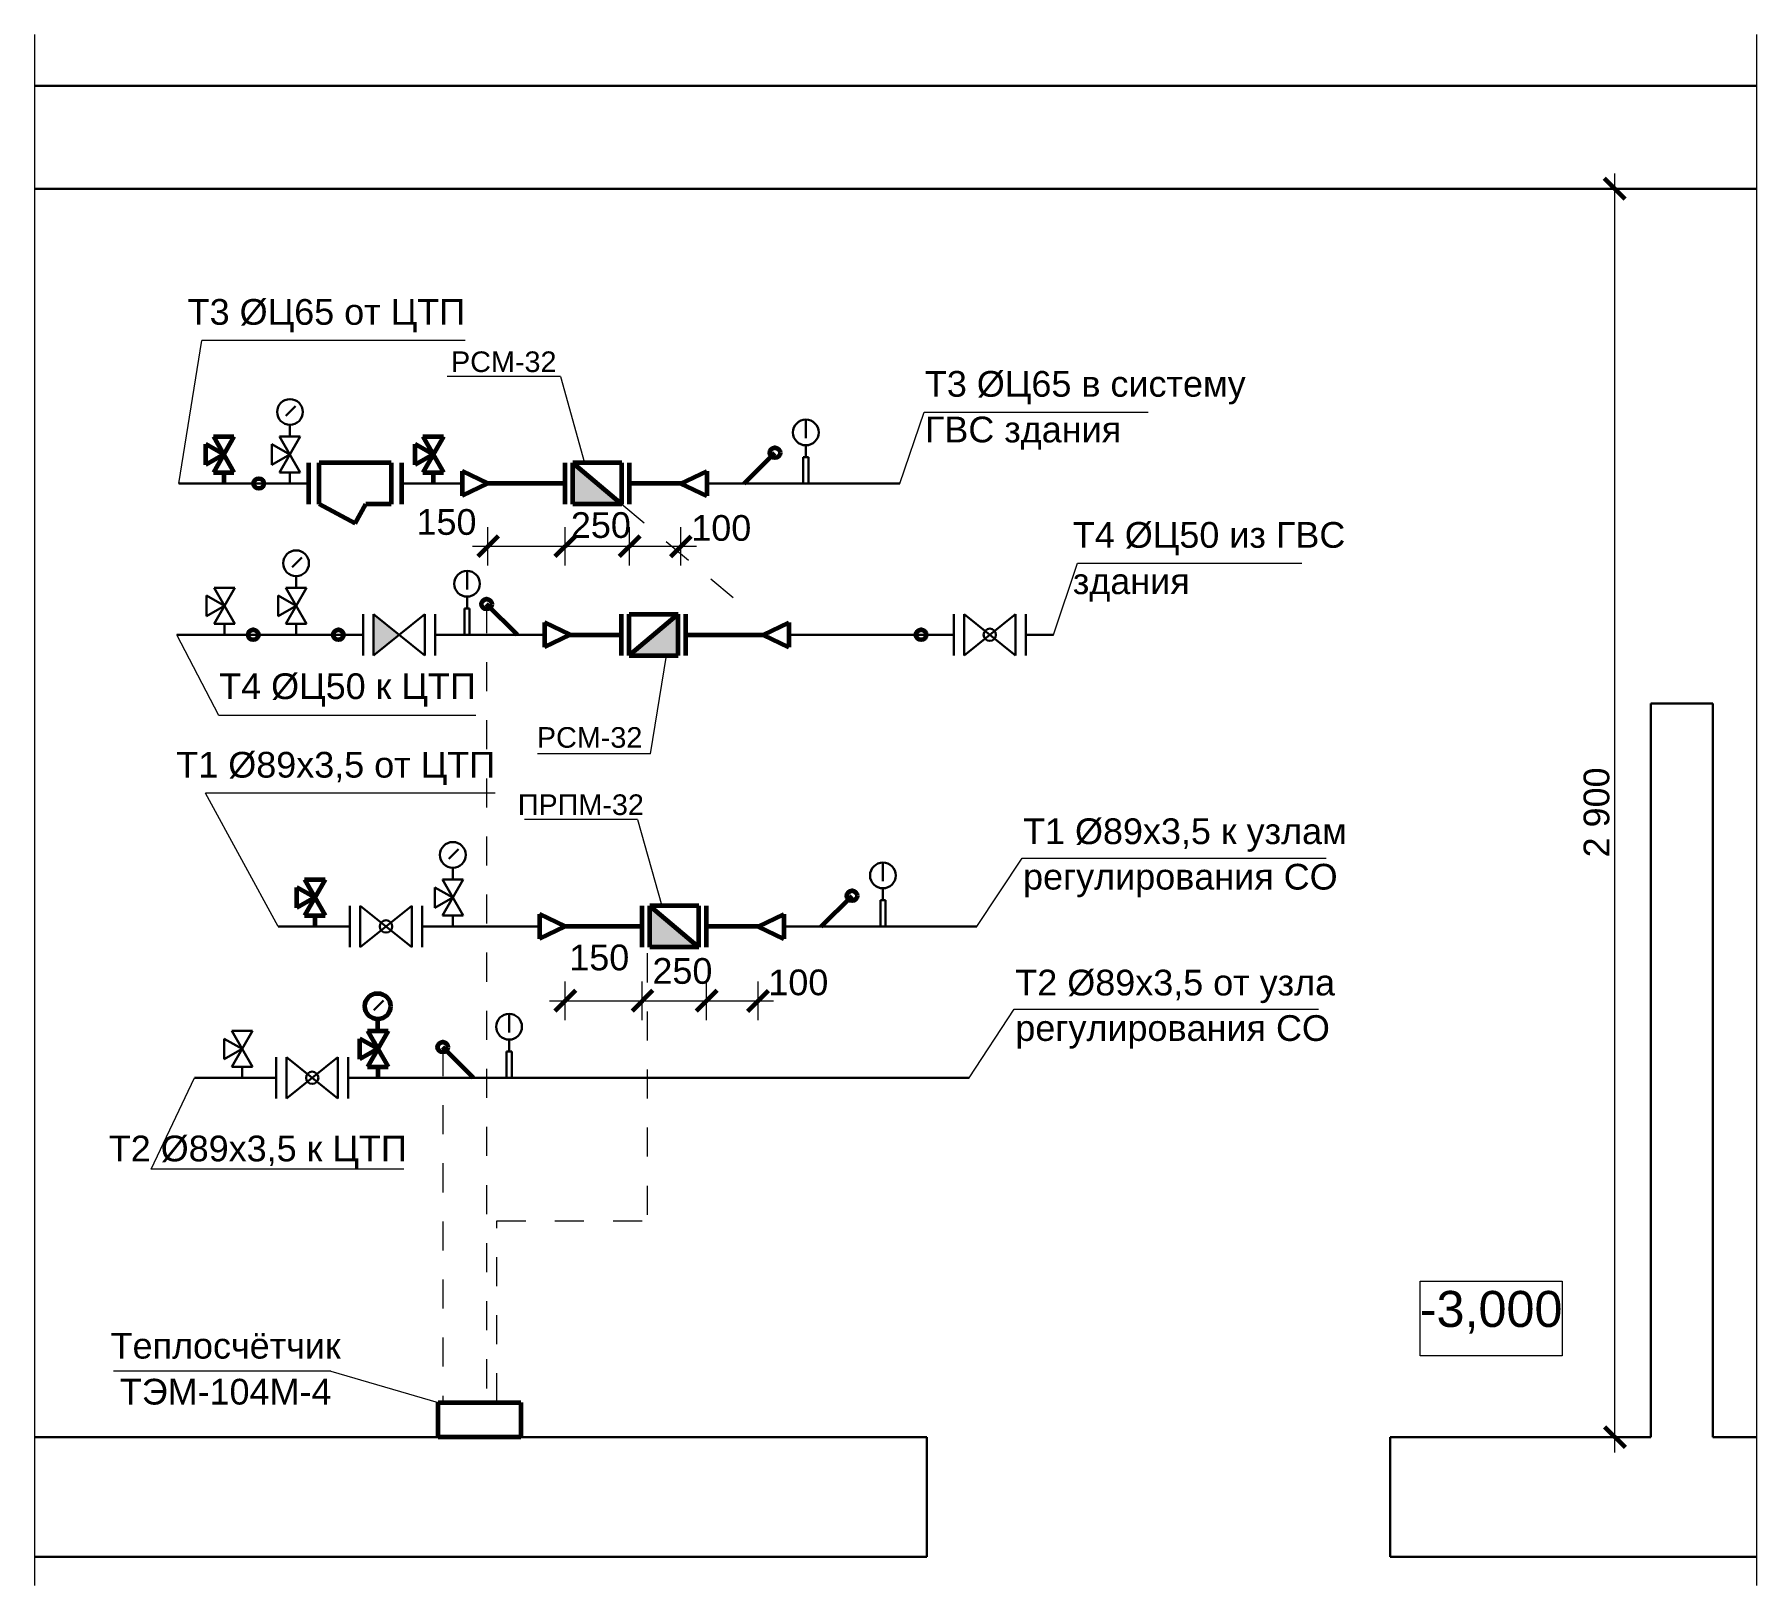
# Model space of a CAD drawing. Header units: millimetres. Extents: x 5807 to 30288, y -40917 to 2953.
# Drawn here: x 21012 to 24357, y -40707 to -37693 of the extents above; entities that cross this region are included whole.
import ezdxf

# ---------------------------------------------------------------- set-up
doc = ezdxf.new("R2010")
doc.units = ezdxf.units.MM
doc.header["$MEASUREMENT"] = 0
doc.linetypes.add('Штриховая', pattern=[112.888889, 56.444445, -56.444445])
for name, color, linetype, lineweight in [('0_Ном._пера__1', 7, 'Continuous', 15), ('0_Ном._пера__21', 7, 'Continuous', 30), ('0_Ном._пера__41', 7, 'Continuous', 60), ('2D - Общий_Ном._пера__1', 7, 'Continuous', 15), ('Аннотация - Текст_Ном._пера__1', 7, 'Continuous', 15), ('Размер - Общий_Ном._пера__1', 7, 'Continuous', 15), ('Размер - Общий_Ном._пера__21', 7, 'Continuous', 30), ('Размер - Общий_Ном._пера__41', 7, 'Continuous', 60)]:
    doc.layers.add(name, color=color, linetype=linetype, lineweight=lineweight)
doc.layers.add('Размер - Общий', color=7, linetype='Continuous')
doc.styles.add('РЎР“Р•РќР•Р\xa0РР\xa0_РЎРўРР›Р¬_1', font='Helvetica.ttc')
doc.linetypes.add('С изломами', pattern='A,0,[2,test_11.Shx,S=3.135805,R=0,X=0,Y=0],-395.111443,0', length=395.111443)
doc.dimstyles.new('СГЕНЕРИР_СТИЛЬ__4', dxfattribs={"dimtxt": 50, "dimasz": 38, "dimexe": 0.18, "dimexo": 1500, "dimgap": 0, "dimtad": 1, "dimtih": 1, "dimtoh": 1, "dimdec": 0, "dimzin": 0, "dimdsep": 46, "dimtxsty": 'РЎР“Р•РќР•Р\xa0РР\xa0_РЎРўРР›Р¬_1', "dimblk": 'ARROWHEAD_6', "dimblk1": 'ARROWHEAD_6', "dimblk2": 'ARROWHEAD_6', "dimcen": 0.09, "dimclrd": 7, "dimclre": 7, "dimclrt": 7, "dimazin": 0, "dimtfac": 1, "dimtdec": 4, "dimtmove": 0, "dimatfit": 3, "dimfxl": 0, "dimtolj": 1, "dimtzin": 0, "dimarcsym": 0})
doc.dimstyles.new('СГЕНЕРИР_СТИЛЬ__5', dxfattribs={"dimtxt": 50, "dimasz": 38, "dimexe": 0.18, "dimexo": 1500, "dimgap": 0, "dimtad": 1, "dimtih": 1, "dimtoh": 1, "dimdec": 0, "dimzin": 0, "dimdsep": 46, "dimtxsty": 'РЎР“Р•РќР•Р\xa0РР\xa0_РЎРўРР›Р¬_1', "dimblk": 'ARROWHEAD_6', "dimblk1": 'ARROWHEAD_6', "dimblk2": 'ARROWHEAD_6', "dimcen": 0.09, "dimclrd": 7, "dimclre": 7, "dimclrt": 7, "dimazin": 0, "dimtfac": 1, "dimtdec": 4, "dimtmove": 2, "dimatfit": 3, "dimfxl": 0, "dimtolj": 1, "dimtzin": 0, "dimarcsym": 0})
doc.dimstyles.new('СГЕНЕРИР_СТИЛЬ__7', dxfattribs={"dimtxt": 50, "dimasz": 38, "dimexe": 0.18, "dimexo": 1500, "dimgap": 0, "dimtad": 1, "dimdec": 0, "dimzin": 0, "dimdsep": 46, "dimtxsty": 'РЎР“Р•РќР•Р\xa0РР\xa0_РЎРўРР›Р¬_1', "dimblk": 'ARROWHEAD_6', "dimblk1": 'ARROWHEAD_6', "dimblk2": 'ARROWHEAD_6', "dimcen": 0.09, "dimclrd": 7, "dimclre": 7, "dimclrt": 7, "dimazin": 0, "dimtfac": 1, "dimtdec": 4, "dimtmove": 0, "dimatfit": 3, "dimfxl": 0, "dimtolj": 1, "dimtzin": 0, "dimarcsym": 0})

# ---------------------------------------------------------------- blocks, each defined once
blk = doc.blocks.new('*D30')
at = {"layer": 'Размер - Общий_Ном._пера__1', "color": 7, "linetype": 'Continuous', "lineweight": 15}
for p, q in [((22042.4, -39608.1), (22042.4, -39533.1)), ((22192.4, -39608.1), (22192.4, -39533.1)), ((22012.4, -39570.6), (22042.4, -39570.6)), ((22042.4, -39570.6), (22192.4, -39570.6))]:
    blk.add_line(p, q, dxfattribs=at)
at = {"layer": 'Размер - Общий_Ном._пера__41', "color": 7, "linetype": 'Continuous', "lineweight": 60}
for p, q in [((22062.4, -39550.6), (22022.4, -39590.6)), ((22212.4, -39550.6), (22172.4, -39590.6))]:
    blk.add_line(p, q, dxfattribs=at)
at = {"layer": 'Размер - Общий_Ном._пера__21', "color": 7, "lineweight": 30, "insert": (22050.5, -39512.2), "char_height": 50, "attachment_point": 7, "style": 'РЎР“Р•РќР•Р\xa0РР\xa0_РЎРўРР›Р¬_1'}
blk.add_mtext('\\A1;{\\pql;\\fHelvetica|b0|i0|c0|p0;\\W1.000000;150}', dxfattribs=at)
blk = doc.blocks.new('ARROWHEAD_6')
at = {"color": 0, "linetype": 'Continuous', "lineweight": 0}
for p, q in [((0, 0), (-1, 0)), ((-0.5, -0.5), (0.5, 0.5))]:
    blk.add_line(p, q, dxfattribs=at)
blk = doc.blocks.new('*D31')
at = {"layer": 'Размер - Общий_Ном._пера__1', "color": 7, "linetype": 'Continuous', "lineweight": 15}
for p, q in [((22192.4, -39608.1), (22192.4, -39533.1)), ((22317.2, -39608.1), (22317.2, -39533.1)), ((22192.4, -39570.6), (22317.2, -39570.6))]:
    blk.add_line(p, q, dxfattribs=at)
at = {"layer": 'Размер - Общий_Ном._пера__41', "color": 7, "linetype": 'Continuous', "lineweight": 60}
for p, q in [((22212.4, -39550.6), (22172.4, -39590.6)), ((22337.2, -39550.6), (22297.2, -39590.6))]:
    blk.add_line(p, q, dxfattribs=at)
at = {"layer": 'Размер - Общий_Ном._пера__21', "color": 7, "lineweight": 30, "insert": (22212, -39538.4), "char_height": 50, "attachment_point": 7, "style": 'РЎР“Р•РќР•Р\xa0РР\xa0_РЎРўРР›Р¬_1'}
blk.add_mtext('\\A1;{\\pql;\\fHelvetica|b0|i0|c0|p0;\\W1.000000;250}', dxfattribs=at)
blk = doc.blocks.new('*D32')
at = {"layer": 'Размер - Общий_Ном._пера__1', "color": 7, "linetype": 'Continuous', "lineweight": 15}
for p, q in [((22317.2, -39608.1), (22317.2, -39533.1)), ((22417.2, -39608.1), (22417.2, -39533.1)), ((22317.2, -39570.6), (22417.2, -39570.6)), ((22417.2, -39570.6), (22447.2, -39570.6))]:
    blk.add_line(p, q, dxfattribs=at)
at = {"layer": 'Размер - Общий_Ном._пера__41', "color": 7, "linetype": 'Continuous', "lineweight": 60}
for p, q in [((22337.2, -39550.6), (22297.2, -39590.6)), ((22397.2, -39590.6), (22437.2, -39550.6))]:
    blk.add_line(p, q, dxfattribs=at)
at = {"layer": 'Размер - Общий_Ном._пера__21', "color": 7, "lineweight": 30, "insert": (22437.2, -39560.6), "char_height": 50, "attachment_point": 7, "style": 'РЎР“Р•РќР•Р\xa0РР\xa0_РЎРўРР›Р¬_1'}
blk.add_mtext('\\A1;{\\pql;\\fHelvetica|b0|i0|c0|p0;\\W1.000000;100}', dxfattribs=at)
blk = doc.blocks.new('*D40')
at = {"layer": 'Размер - Общий_Ном._пера__1', "color": 7, "linetype": 'Continuous', "lineweight": 15}
for p, q in [((21892.6, -38725), (21892.6, -38650)), ((22042.6, -38725), (22042.6, -38650)), ((21862.6, -38687.5), (21892.6, -38687.5)), ((21892.6, -38687.5), (22042.6, -38687.5))]:
    blk.add_line(p, q, dxfattribs=at)
at = {"layer": 'Размер - Общий_Ном._пера__41', "color": 7, "linetype": 'Continuous', "lineweight": 60}
for p, q in [((21912.6, -38667.5), (21872.6, -38707.5)), ((22062.6, -38667.5), (22022.6, -38707.5))]:
    blk.add_line(p, q, dxfattribs=at)
at = {"layer": 'Размер - Общий_Ном._пера__21', "color": 7, "lineweight": 30, "insert": (21753.7, -38665.9), "char_height": 50, "attachment_point": 7, "style": 'РЎР“Р•РќР•Р\xa0РР\xa0_РЎРўРР›Р¬_1'}
blk.add_mtext('\\A1;{\\pql;\\fHelvetica|b0|i0|c0|p0;\\W1.000000;150}', dxfattribs=at)
blk = doc.blocks.new('*D41')
at = {"layer": 'Размер - Общий_Ном._пера__1', "color": 7, "linetype": 'Continuous', "lineweight": 15}
for p, q in [((22042.6, -38725), (22042.6, -38650)), ((22167.5, -38725), (22167.5, -38650)), ((22042.6, -38687.5), (22167.5, -38687.5))]:
    blk.add_line(p, q, dxfattribs=at)
at = {"layer": 'Размер - Общий_Ном._пера__41', "color": 7, "linetype": 'Continuous', "lineweight": 60}
for p, q in [((22062.6, -38667.5), (22022.6, -38707.5)), ((22187.5, -38667.5), (22147.5, -38707.5))]:
    blk.add_line(p, q, dxfattribs=at)
at = {"layer": 'Размер - Общий_Ном._пера__21', "color": 7, "lineweight": 30, "insert": (22053.6, -38671.9), "char_height": 50, "attachment_point": 7, "style": 'РЎР“Р•РќР•Р\xa0РР\xa0_РЎРўРР›Р¬_1'}
blk.add_mtext('\\A1;{\\pql;\\fHelvetica|b0|i0|c0|p0;\\W1.000000;250}', dxfattribs=at)
blk = doc.blocks.new('*D42')
at = {"layer": 'Размер - Общий_Ном._пера__1', "color": 7, "linetype": 'Continuous', "lineweight": 15}
for p, q in [((22167.5, -38725), (22167.5, -38650)), ((22267.5, -38725), (22267.5, -38650)), ((22167.5, -38687.5), (22267.5, -38687.5)), ((22267.5, -38687.5), (22297.5, -38687.5))]:
    blk.add_line(p, q, dxfattribs=at)
at = {"layer": 'Размер - Общий_Ном._пера__41', "color": 7, "linetype": 'Continuous', "lineweight": 60}
for p, q in [((22187.5, -38667.5), (22147.5, -38707.5)), ((22247.5, -38707.5), (22287.5, -38667.5))]:
    blk.add_line(p, q, dxfattribs=at)
at = {"layer": 'Размер - Общий_Ном._пера__21', "color": 7, "lineweight": 30, "insert": (22287.5, -38677.5), "char_height": 50, "attachment_point": 7, "style": 'РЎР“Р•РќР•Р\xa0РР\xa0_РЎРўРР›Р¬_1'}
blk.add_mtext('\\A1;{\\pql;\\fHelvetica|b0|i0|c0|p0;\\W1.000000;100}', dxfattribs=at)
blk = doc.blocks.new('*D43')
at = {"layer": 'Размер - Общий_Ном._пера__1', "color": 7, "linetype": 'Continuous', "lineweight": 15}
for p, q in [((24081.5, -37992.9), (24081.5, -37962.9)), ((24119, -37992.9), (24044, -37992.9)), ((24081.5, -40418.4), (24081.5, -37992.9)), ((24119, -40418.4), (24044, -40418.4)), ((24081.5, -40448.4), (24081.5, -40418.4))]:
    blk.add_line(p, q, dxfattribs=at)
at = {"layer": 'Размер - Общий_Ном._пера__41', "color": 7, "linetype": 'Continuous', "lineweight": 60}
for p, q in [((24101.5, -38012.9), (24061.5, -37972.9)), ((24061.5, -40398.4), (24101.5, -40438.4))]:
    blk.add_line(p, q, dxfattribs=at)
at = {"layer": 'Размер - Общий_Ном._пера__21', "color": 7, "lineweight": 30, "insert": (24071.5, -39292), "char_height": 50, "attachment_point": 7, "rotation": 90, "style": 'РЎР“Р•РќР•Р\xa0РР\xa0_РЎРўРР›Р¬_1'}
blk.add_mtext('\\A1;{\\pql;\\fHelvetica|b0|i0|c0|p0;\\W1.000000;2 900}', dxfattribs=at)

msp = doc.modelspace()

# ---------------------------------------------------------------- hatches: boundary and pattern name
at = {"layer": '2D - Общий_Ном._пера__1', "linetype": 'Continuous', "lineweight": 15}
for points in [[(22152.6, -38605.4), (22057.5, -38525.4), (22057.5, -38605.4)], [(21670.2, -38819.4), (21720.2, -38859.4), (21670.2, -38899.4)], [(22167.1, -38899.4), (22262.2, -38819.4), (22262.2, -38899.4)], [(22302.4, -39466.2), (22207.2, -39386.2), (22207.2, -39466.2)]]:
    msp.add_hatch(color=7, dxfattribs=at).paths.add_polyline_path(points)

# ---------------------------------------------------------------- linework, layer by layer
at = {"layer": '0_Ном._пера__1', "color": 7, "linetype": 'С изломами', "lineweight": 15}
for p, q in [((21011.6, -37692.8), (21011.6, -40707.1)), ((24356.8, -37692.8), (24356.8, -40707.1))]:
    msp.add_line(p, q, dxfattribs=at)
at = {"layer": '0_Ном._пера__1', "color": 7, "linetype": 'Continuous', "lineweight": 15}
for p, q in [((21291.8, -38565.4), (21336.7, -38287.7)), ((21848, -38287.7), (21336.7, -38287.7)), ((22033.6, -38357.6), (21813.6, -38357.6)), ((22033.6, -38357.6), (22080.3, -38525.4)), ((22692.5, -38565.4), (22739.6, -38426.5)), ((22739.6, -38426.5), (23174.9, -38426.5)), ((22990.8, -38859.4), (23037.9, -38720.5)), ((23037.9, -38720.5), (23473.2, -38720.5)), ((21369.6, -39016.2), (21288, -38859.4)), ((22208.5, -39090.7), (22239.2, -38899.4)), ((21868.9, -39016.2), (21369.6, -39016.2)), ((22208.5, -39090.7), (21988.5, -39090.7)), ((21906.3, -39167), (21344, -39167)), ((21484.9, -39426.2), (21344, -39167)), ((22183.3, -39218.5), (21963.3, -39218.5)), ((22183.3, -39218.5), (22230, -39386.2)), ((22842.2, -39426.2), (22930, -39293.2)), ((22930, -39293.2), (23521.1, -39293.2)), ((22827.2, -39720.3), (22915, -39587.2)), ((22915, -39587.2), (23506.1, -39587.2)), ((21238.3, -39897.9), (21322.3, -39720.3)), ((21729, -39897.9), (21238.3, -39897.9)), ((21587.6, -40290.5), (21165.2, -40290.5)), ((21587.6, -40290.5), (21795.8, -40351))]:
    msp.add_line(p, q, dxfattribs=at)
at = {"layer": '0_Ном._пера__1', "color": 7, "linetype": 'Штриховая', "lineweight": 15}
for p, q in [((22152.6, -38605.4), (22381.7, -38797.9)), ((21890, -38799.8), (21890, -40351)), ((22202, -39478.4), (22202, -39998.5)), ((21804.8, -39660.7), (21804.8, -40351)), ((21909.7, -40351), (21909.7, -39998.5)), ((21909.7, -39998.5), (22202, -39998.5))]:
    msp.add_line(p, q, dxfattribs=at)
at = {"layer": '0_Ном._пера__21', "color": 7, "linetype": 'Continuous', "lineweight": 30}
for p, q in [((21011.6, -37792.9), (24356.8, -37792.9)), ((21011.6, -37992.9), (24356.8, -37992.9)), ((21500.2, -38433.8), (21518.9, -38415.1)), ((21507.9, -38474.3), (21507.9, -38451.4)), ((22510, -38441.2), (22510, -38477.6)), ((21507.9, -38509.3), (21472.9, -38489.3)), ((21472.9, -38529.3), (21472.9, -38489.3)), ((21487.9, -38474.3), (21527.9, -38544.3)), ((21527.9, -38474.3), (21487.9, -38544.3)), ((21487.9, -38474.3), (21527.9, -38474.3)), ((22510, -38514.2), (22510, -38491.2)), ((21507.9, -38509.3), (21472.9, -38529.3)), ((22505, -38514.2), (22505, -38565.4)), ((22515, -38514.2), (22505, -38514.2)), ((22515, -38565.4), (22515, -38514.2)), ((21447.3, -38565.4), (21291.8, -38565.4)), ((21447.3, -38565.4), (21544.8, -38565.4)), ((21487.9, -38544.3), (21527.9, -38544.3)), ((21507.9, -38544.3), (21507.9, -38565.4)), ((21724.7, -38565.4), (21842.6, -38565.4)), ((22317.5, -38565.4), (22692.5, -38565.4)), ((21512.1, -38727.9), (21530.8, -38709.2)), ((21851.9, -38735.3), (21851.9, -38771.6)), ((21360.7, -38768.4), (21400.7, -38838.4)), ((21400.7, -38768.4), (21360.7, -38838.4)), ((21360.7, -38768.4), (21400.7, -38768.4)), ((21499.8, -38768.4), (21539.8, -38838.4)), ((21539.8, -38768.4), (21499.8, -38838.4)), ((21499.8, -38768.4), (21539.8, -38768.4)), ((21519.8, -38768.4), (21519.8, -38745.4)), ((21380.7, -38803.4), (21345.7, -38783.4)), ((21345.7, -38823.4), (21345.7, -38783.4)), ((21380.7, -38803.4), (21345.7, -38823.4)), ((21519.8, -38803.4), (21484.8, -38783.4)), ((21484.8, -38823.4), (21484.8, -38783.4)), ((21519.8, -38803.4), (21484.8, -38823.4)), ((21851.9, -38808.2), (21851.9, -38785.3)), ((21360.7, -38838.4), (21400.7, -38838.4)), ((21380.7, -38838.4), (21380.7, -38859.4)), ((21499.8, -38838.4), (21539.8, -38838.4)), ((21519.8, -38838.4), (21519.8, -38859.4)), ((21650.2, -38899.4), (21650.2, -38819.4)), ((21670.2, -38899.4), (21670.2, -38819.4)), ((21670.2, -38899.4), (21770.1, -38819.4)), ((21770.1, -38899.4), (21670.2, -38819.4)), ((21770.1, -38819.4), (21770.1, -38899.4)), ((21790.1, -38819.4), (21790.1, -38899.4)), ((21846.9, -38808.2), (21846.9, -38859.4)), ((21856.9, -38808.2), (21846.9, -38808.2)), ((21856.9, -38859.4), (21856.9, -38808.2)), ((22797.4, -38899.4), (22797.4, -38819.4)), ((22817.4, -38899.4), (22817.4, -38819.4)), ((22817.4, -38899.4), (22917.3, -38819.4)), ((22917.3, -38899.4), (22817.4, -38819.4)), ((22917.3, -38819.4), (22917.3, -38899.4)), ((22937.3, -38819.4), (22937.3, -38899.4)), ((21288, -38859.4), (21601.9, -38859.4)), ((21601.9, -38859.4), (21650.2, -38859.4)), ((21790.1, -38859.4), (22002.2, -38859.4)), ((22477.1, -38859.4), (22797.4, -38859.4)), ((22937.3, -38859.4), (22990.8, -38859.4)), ((24151.6, -40418.4), (24151.6, -38992.9)), ((24151.6, -38992.9), (24271.6, -38992.9)), ((24211.6, -38992.9), (24271.6, -38992.9)), ((24271.6, -40418.4), (24271.6, -38992.9)), ((21816.6, -39294.7), (21835.3, -39276)), ((22659.8, -39302.1), (22659.8, -39338.4)), ((21804.3, -39335.2), (21844.3, -39405.2)), ((21844.3, -39335.2), (21804.3, -39405.2)), ((21804.3, -39335.2), (21844.3, -39335.2)), ((21824.3, -39335.2), (21824.3, -39312.2)), ((21824.3, -39370.2), (21789.3, -39350.2)), ((21789.3, -39390.2), (21789.3, -39350.2)), ((21824.3, -39370.2), (21789.3, -39390.2)), ((22659.8, -39375), (22659.8, -39352.1)), ((21624.5, -39466.2), (21624.5, -39386.2)), ((21644.5, -39466.2), (21644.5, -39386.2)), ((21644.5, -39466.2), (21744.5, -39386.2)), ((21744.5, -39466.2), (21644.5, -39386.2)), ((21744.5, -39386.2), (21744.5, -39466.2)), ((21764.5, -39386.2), (21764.5, -39466.2)), ((21804.3, -39405.2), (21844.3, -39405.2)), ((21824.3, -39405.2), (21824.3, -39426.2)), ((22654.8, -39375), (22654.8, -39426.2)), ((22664.8, -39375), (22654.8, -39375)), ((22664.8, -39426.2), (22664.8, -39375)), ((21624.5, -39426.2), (21484.9, -39426.2)), ((21764.5, -39426.2), (21992.4, -39426.2)), ((22467.2, -39426.2), (22842.2, -39426.2)), ((21670.8, -39588.7), (21689.5, -39570)), ((21933.6, -39596.1), (21933.6, -39632.5)), ((21395, -39629.3), (21435, -39699.3)), ((21435, -39629.3), (21395, -39699.3)), ((21395, -39629.3), (21435, -39629.3)), ((21415, -39664.3), (21380, -39644.3)), ((21380, -39684.3), (21380, -39644.3)), ((21415, -39664.3), (21380, -39684.3)), ((21928.6, -39669.1), (21928.6, -39720.3)), ((21938.6, -39669.1), (21928.6, -39669.1)), ((21933.6, -39669.1), (21933.6, -39646.1)), ((21938.6, -39720.3), (21938.6, -39669.1)), ((21395, -39699.3), (21435, -39699.3)), ((21415, -39699.3), (21415, -39720.3)), ((21481.1, -39760.3), (21481.1, -39680.3)), ((21501.1, -39760.3), (21501.1, -39680.3)), ((21501.1, -39760.3), (21601.1, -39680.3)), ((21601.1, -39760.3), (21501.1, -39680.3)), ((21601.1, -39680.3), (21601.1, -39760.3)), ((21621.1, -39680.3), (21621.1, -39760.3)), ((21322.3, -39720.3), (21481.1, -39720.3)), ((21621.1, -39720.3), (22827.2, -39720.3)), ((21011.6, -40418.4), (22745, -40418.4)), ((22745, -40418.4), (22745, -40651.2)), ((23645, -40418.4), (23645, -40651.2)), ((23645, -40418.4), (24151.6, -40418.4)), ((24271.6, -40418.4), (24356.8, -40418.4)), ((21011.6, -40651.2), (22745, -40651.2)), ((23645, -40651.2), (24356.8, -40651.2))]:
    msp.add_line(p, q, dxfattribs=at)
for centre, radius in [((21507.9, -38426.4), 25), ((22510, -38466.2), 25), ((21519.8, -38720.4), 25), ((21851.9, -38760.3), 25), ((22867.4, -38859.4), 12), ((21824.3, -39287.2), 25), ((22659.8, -39327.1), 25), ((21694.5, -39426.2), 12), ((21933.6, -39621.1), 25), ((21551.1, -39720.3), 12)]:
    msp.add_circle(centre, radius, dxfattribs=at)
at = {"layer": '0_Ном._пера__41', "color": 7, "linetype": 'Continuous', "lineweight": 60}
for p, q in [((21379.2, -38509.3), (21344.2, -38489.3)), ((21344.2, -38529.3), (21344.2, -38489.3)), ((21359.2, -38474.3), (21399.2, -38544.3)), ((21399.2, -38474.3), (21359.2, -38544.3)), ((21359.2, -38474.3), (21399.2, -38474.3)), ((21786, -38509.3), (21751, -38489.3)), ((21751, -38529.3), (21751, -38489.3)), ((21766, -38474.3), (21806, -38544.3)), ((21806, -38474.3), (21766, -38544.3)), ((21766, -38474.3), (21806, -38474.3)), ((21379.2, -38509.3), (21344.2, -38529.3)), ((21544.8, -38605.4), (21544.8, -38525.4)), ((21704.7, -38525.4), (21564.8, -38525.4)), ((21564.8, -38605.4), (21564.8, -38525.4)), ((21704.7, -38525.4), (21704.7, -38605.4)), ((21724.7, -38525.4), (21724.7, -38605.4)), ((21786, -38509.3), (21751, -38529.3)), ((22042.6, -38605.4), (22042.6, -38525.4)), ((22152.6, -38605.4), (22057.5, -38525.4)), ((22057.5, -38605.4), (22057.5, -38525.4)), ((22057.5, -38605.4), (22057.5, -38525.4)), ((22152.6, -38525.4), (22057.5, -38525.4)), ((22152.6, -38605.4), (22152.6, -38525.4)), ((22167.5, -38605.4), (22167.5, -38525.4)), ((22390.4, -38565.4), (22450, -38505.8)), ((21359.2, -38544.3), (21399.2, -38544.3)), ((21379.2, -38544.3), (21379.2, -38565.4)), ((21766, -38544.3), (21806, -38544.3)), ((21786, -38544.3), (21786, -38565.4)), ((21842.6, -38541.3), (21842.6, -38589.4)), ((21892.6, -38565.4), (21842.6, -38541.3)), ((21892.6, -38565.4), (21842.6, -38589.4)), ((22042.6, -38565.4), (21892.6, -38565.4)), ((22267.5, -38565.4), (22167.5, -38565.4)), ((22267.5, -38565.4), (22317.5, -38541.3)), ((22267.5, -38565.4), (22317.5, -38589.4)), ((22317.5, -38541.3), (22317.5, -38589.4)), ((21634.7, -38643.1), (21564.8, -38605.4)), ((21634.7, -38643.1), (21655.1, -38605.4)), ((21704.7, -38605.4), (21655.1, -38605.4)), ((22152.6, -38605.4), (22057.5, -38605.4)), ((21949.6, -38859.4), (21890, -38799.8)), ((22002.2, -38835.4), (22002.2, -38883.4)), ((22052.2, -38859.4), (22002.2, -38835.4)), ((22152.2, -38899.4), (22152.2, -38819.4)), ((22167.1, -38899.4), (22262.2, -38819.4)), ((22167.1, -38819.4), (22262.2, -38819.4)), ((22167.1, -38899.4), (22167.1, -38819.4)), ((22262.2, -38899.4), (22262.2, -38819.4)), ((22262.2, -38899.4), (22262.2, -38819.4)), ((22277.1, -38899.4), (22277.1, -38819.4)), ((22427.1, -38859.4), (22477.1, -38835.4)), ((22477.1, -38835.4), (22477.1, -38883.4)), ((22052.2, -38859.4), (22002.2, -38883.4)), ((22052.2, -38859.4), (22152.2, -38859.4)), ((22277.1, -38859.4), (22427.1, -38859.4)), ((22427.1, -38859.4), (22477.1, -38883.4)), ((22167.1, -38899.4), (22262.2, -38899.4)), ((21536.4, -39335.2), (21576.4, -39405.2)), ((21576.4, -39335.2), (21536.4, -39405.2)), ((21536.4, -39335.2), (21576.4, -39335.2)), ((21556.4, -39370.2), (21521.4, -39350.2)), ((21521.4, -39390.2), (21521.4, -39350.2)), ((21556.4, -39370.2), (21521.4, -39390.2)), ((22540.1, -39426.2), (22599.7, -39366.6)), ((21536.4, -39405.2), (21576.4, -39405.2)), ((21556.4, -39405.2), (21556.4, -39426.2)), ((21992.4, -39402.2), (21992.4, -39450.2)), ((22042.4, -39426.2), (21992.4, -39402.2)), ((22192.4, -39466.2), (22192.4, -39386.2)), ((22302.4, -39466.2), (22207.2, -39386.2)), ((22207.2, -39466.2), (22207.2, -39386.2)), ((22207.2, -39466.2), (22207.2, -39386.2)), ((22302.4, -39386.2), (22207.2, -39386.2)), ((22302.4, -39466.2), (22302.4, -39386.2)), ((22317.2, -39466.2), (22317.2, -39386.2)), ((22417.2, -39426.2), (22467.2, -39402.2)), ((22467.2, -39402.2), (22467.2, -39450.2)), ((22042.4, -39426.2), (21992.4, -39450.2)), ((22192.4, -39426.2), (22042.4, -39426.2)), ((22417.2, -39426.2), (22317.2, -39426.2)), ((22417.2, -39426.2), (22467.2, -39450.2)), ((22302.4, -39466.2), (22207.2, -39466.2)), ((21678.4, -39629.3), (21678.4, -39606.3)), ((21658.4, -39629.3), (21698.4, -39699.3)), ((21698.4, -39629.3), (21658.4, -39699.3)), ((21658.4, -39629.3), (21698.4, -39629.3)), ((21678.4, -39664.3), (21643.4, -39644.3)), ((21643.4, -39684.3), (21643.4, -39644.3)), ((21678.4, -39664.3), (21643.4, -39684.3)), ((21864.4, -39720.3), (21804.8, -39660.7)), ((21658.4, -39699.3), (21698.4, -39699.3)), ((21678.4, -39699.3), (21678.4, -39720.3)), ((21795.8, -40418.4), (21795.8, -40351)), ((21795.8, -40351), (21956.1, -40351)), ((21956.1, -40351), (21956.1, -40418.4)), ((21956.1, -40418.4), (21795.8, -40418.4))]:
    msp.add_line(p, q, dxfattribs=at)
for centre, radius in [((22450, -38505.8), 10), ((21447.3, -38565.4), 10), ((21890, -38799.8), 10), ((21436.5, -38859.4), 10), ((21601.9, -38859.4), 10), ((22733.9, -38859.4), 10), ((22599.7, -39366.6), 10), ((21678.4, -39581.3), 25), ((21804.8, -39660.7), 10)]:
    msp.add_circle(centre, radius, dxfattribs=at)
at = {"layer": '2D - Общий_Ном._пера__1', "color": 7, "linetype": 'Continuous', "lineweight": 15, "flags": 128}
for points in [[(22152.6, -38605.4), (22057.5, -38525.4), (22057.5, -38605.4)], [(21670.2, -38819.4), (21720.2, -38859.4), (21670.2, -38899.4)], [(22167.1, -38899.4), (22262.2, -38819.4), (22262.2, -38899.4)], [(22302.4, -39466.2), (22207.2, -39386.2), (22207.2, -39466.2)]]:
    msp.add_lwpolyline(points, close=True, dxfattribs=at)
at = {"layer": 'Аннотация - Текст_Ном._пера__1', "color": 7, "linetype": 'Continuous', "lineweight": 15, "flags": 128}
msp.add_lwpolyline([(23703.2, -40115.2), (23979.2, -40115.2), (23979.2, -40260.3), (23703.2, -40260.3)], close=True, dxfattribs=at)

# ---------------------------------------------------------------- texts
at = {"layer": 'Аннотация - Текст_Ном._пера__1', "color": 7, "linetype": 'Continuous', "lineweight": 15, "style": 'РЎР“Р•РќР•Р\xa0РР\xa0_РЎРўРР›Р¬_1'}
for s, insert, char_height, attachment_point in [('\\A1;{\\pqr;\\fHelvetica|b0|i0|c0|p0;\\W1.000000;Т3 ØЦ65 от ЦТП}', (21848, -38239.2), 50, 6), ('\\A1;{\\pqc;\\fHelvetica|b0|i0|c0|p0;\\W1.000000;РСМ-32}', (21923.2, -38329.1), 40, 5), ('\\A1;{\\pqr;\\fHelvetica|b0|i0|c0|p0;\\W1.000000;Т4 ØЦ50 к ЦТП}', (21868.9, -38966.6), 50, 6), ('\\A1;{\\pqc;\\fHelvetica|b0|i0|c0|p0;\\W1.000000;РСМ-32}', (22090, -39059.2), 40, 5), ('\\A1;{\\pqr;\\fHelvetica|b0|i0|c0|p0;\\W1.000000;Т1 Ø89х3,5 от ЦТП}', (21906.3, -39119.2), 50, 6), ('\\A1;{\\pqc;\\fHelvetica|b0|i0|c0|p0;\\W1.000000;ПРПМ-32}', (22073, -39189.9), 40, 5), ('\\A1;{\\pqr;\\fHelvetica|b0|i0|c0|p0;\\W1.000000;Т2 Ø89х3,5 к ЦТП}', (21734.8, -39864.9), 50, 6), ('\\A1;{\\pqc;\\fHelvetica|b0|i0|c0|p0;\\W1.000000;-3\\fHelvetica|b0|i0|c0|p0;\\W1.000000;,000}', (23841.2, -40176), 70, 5)]:
    msp.add_mtext(s, dxfattribs=dict(at, insert=insert, char_height=char_height, attachment_point=attachment_point))
at = {"layer": 'Аннотация - Текст_Ном._пера__1', "color": 7, "linetype": 'Continuous', "lineweight": 15, "char_height": 50, "width": 664.265, "attachment_point": 4, "style": 'РЎР“Р•РќР•Р\xa0РР\xa0_РЎРўРР›Р¬_1'}
for s, insert, line_spacing_factor in [('\\A1;{\\pql;\\fHelvetica|b0|i0|c0|p0;\\W1.000000;Т3 ØЦ65 в систему ГВС здания}', (22741.3, -38423.4), 1.064577), ('\\A1;{\\pql;\\fHelvetica|b0|i0|c0|p0;\\W1.000000;Т4 ØЦ50 из ГВС здания}', (23028.7, -38717.6), 1.0809), ('\\A1;{\\pql;\\fHelvetica|b0|i0|c0|p0;\\W1.000000;Т1 Ø89х3,5 к узлам регулирования СО}', (22932, -39292.9), 1.060263), ('\\A1;{\\pql;\\fHelvetica|b0|i0|c0|p0;\\W1.000000;Т2 Ø89х3,5 от узла регулирования СО}', (22917, -39587), 1.060263)]:
    msp.add_mtext(s, dxfattribs=dict(at, insert=insert, line_spacing_factor=line_spacing_factor))
at = {"layer": 'Аннотация - Текст_Ном._пера__1', "color": 7, "linetype": 'Continuous', "lineweight": 15, "insert": (21383, -40286), "char_height": 50, "attachment_point": 5, "line_spacing_factor": 1.070886, "style": 'РЎР“Р•РќР•Р\xa0РР\xa0_РЎРўРР›Р¬_1'}
msp.add_mtext('\\A1;{\\pqc;\\fHelvetica|b0|i0|c0|p0;\\W1.000000;Теплосчётчик \\P\\pqc;\\fHelvetica|b0|i0|c0|p0;\\W1.000000;ТЭМ-104М-4}', dxfattribs=at)

# ---------------------------------------------------------------- dimensions: what is measured, and where the dimension line sits
at = {"layer": 'Размер - Общий', "color": 7, "linetype": 'Continuous', "lineweight": 15}
dim = msp.add_linear_dim(base=(24081.5, -37992.9), p1=(24151.6, -40418.4), p2=(24081.5, -37992.9), angle=90, text='2 900', dimstyle='СГЕНЕРИР_СТИЛЬ__7', dxfattribs=at)
dim.commit()
dim.dimension.update_dxf_attribs({"geometry": '*D43', "text_midpoint": (24046.5, -39203.7), "dimtype": 160, "text_rotation": 90})
for base, p1, p2, dimstyle, picture, middle in [((22042.6, -38687.5), (21892.6, -38565.4), (22042.6, -38565.4), 'СГЕНЕРИР_СТИЛЬ__5', '*D40', (21812.6, -38640.9)), ((22267.5, -38687.5), (22167.5, -38565.4), (22267.5, -38565.4), 'СГЕНЕРИР_СТИЛЬ__4', '*D42', (22346.4, -38652.5)), ((22192.4, -39570.6), (22042.4, -39426.2), (22192.4, -39426.2), 'СГЕНЕРИР_СТИЛЬ__5', '*D30', (22109.4, -39487.2)), ((22417.2, -39570.6), (22317.2, -39426.2), (22417.2, -39426.2), 'СГЕНЕРИР_СТИЛЬ__4', '*D32', (22496.1, -39535.6))]:
    dim = msp.add_linear_dim(base=base, p1=p1, p2=p2, dimstyle=dimstyle, dxfattribs=at)
    dim.commit()
    dim.dimension.update_dxf_attribs({"geometry": picture, "text_midpoint": middle, "dimtype": 160})
for base, p1, p2, picture, middle in [((22167.5, -38687.5), (22042.6, -38565.4), (22167.5, -38565.4), '*D41', (22112.5, -38646.9)), ((22317.2, -39570.6), (22192.4, -39426.2), (22317.2, -39426.2), '*D31', (22270.9, -39513.4))]:
    dim = msp.add_linear_dim(base=base, p1=p1, p2=p2, text='250', dimstyle='СГЕНЕРИР_СТИЛЬ__5', dxfattribs=at)
    dim.commit()
    dim.dimension.update_dxf_attribs({"geometry": picture, "text_midpoint": middle, "dimtype": 160})

doc.saveas('drawing.dxf')
